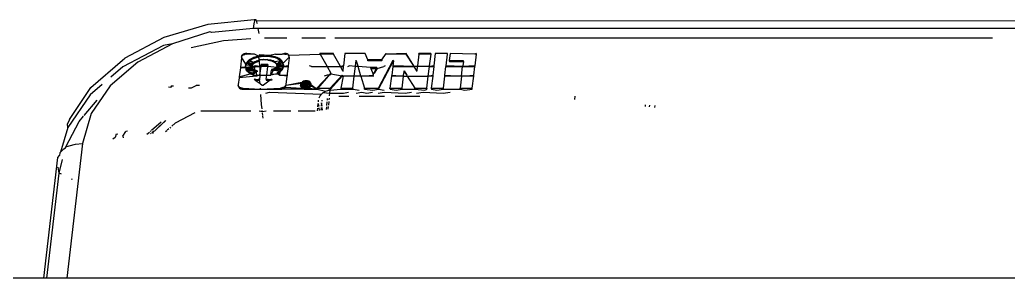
# Model space of a CAD drawing. Extents: x -4.2 to 4.2, y -5.7 to 5.7.
# Drawn here: x -3.00538 to -2.9743, y 1.26868 to 1.2768 of the extents above; entities that cross this region are included whole.
import ezdxf

# ---------------------------------------------------------------- set-up
doc = ezdxf.new("R2010")
doc.units = 0
doc.layers.get('0').update_dxf_attribs({"linetype": 'CONTINUOUS'})

msp = doc.modelspace()

# ---------------------------------------------------------------- linework, layer by layer
for p, q in [((-2.999465, 1.276653), (-3.000849, 1.276239)), ((-2.998011, 1.2768), (-2.999465, 1.276653)), ((-2.998021, 1.276669), (-2.998043, 1.276525)), ((-2.997995, 1.276763), (-2.998021, 1.276669)), ((-2.997966, 1.2768), (-2.998011, 1.2768)), ((-2.997966, 1.2768), (-2.997995, 1.276763)), ((-2.997936, 1.276777), (-2.997966, 1.2768)), ((-2.997907, 1.276697), (-2.997936, 1.276777)), ((-2.997936, 1.276777), (-2.96534, 1.276763)), ((-2.997902, 1.276669), (-2.997907, 1.276697)), ((-2.999404, 1.276419), (-3.00057, 1.276041)), ((-2.999337, 1.276402), (-2.999404, 1.276419)), ((-2.998043, 1.276525), (-2.999337, 1.276402)), ((-2.997877, 1.276525), (-2.998043, 1.276525)), ((-2.997854, 1.276371), (-2.997877, 1.276525)), ((-2.965388, 1.276525), (-2.997877, 1.276525)), ((-3.000849, 1.276239), (-3.002068, 1.275588)), ((-3.00057, 1.276041), (-3.00166, 1.275467)), ((-3.00057, 1.276041), (-3.000855, 1.275995)), ((-2.999983, 1.27593), (-2.998975, 1.276147)), ((-2.998975, 1.276147), (-2.998116, 1.276209)), ((-2.997678, 1.276229), (-2.996983, 1.276229)), ((-2.996512, 1.276229), (-2.995768, 1.276229)), ((-2.995468, 1.276229), (-2.974789, 1.276229)), ((-3.000855, 1.275995), (-3.002137, 1.27532)), ((-2.998352, 1.27571), (-2.998381, 1.275686)), ((-2.998316, 1.275729), (-2.998352, 1.27571)), ((-2.998352, 1.27571), (-2.998302, 1.275705)), ((-2.998316, 1.275729), (-2.998233, 1.275745)), ((-2.998276, 1.275741), (-2.998316, 1.275729)), ((-2.998272, 1.275714), (-2.998316, 1.275729)), ((-2.998272, 1.275714), (-2.998302, 1.275705)), ((-2.998233, 1.275745), (-2.998276, 1.275741)), ((-2.998229, 1.275718), (-2.998276, 1.275741)), ((-2.998272, 1.275714), (-2.998276, 1.275741)), ((-2.998272, 1.275714), (-2.998233, 1.275745)), ((-2.998229, 1.275718), (-2.998272, 1.275714)), ((-2.998229, 1.275718), (-2.998233, 1.275745)), ((-2.997995, 1.275718), (-2.998233, 1.275745)), ((-2.997995, 1.275718), (-2.998229, 1.275718)), ((-2.997871, 1.275661), (-2.997995, 1.275718)), ((-2.997836, 1.2757), (-2.997871, 1.275661)), ((-2.997867, 1.275634), (-2.997836, 1.2757)), ((-2.997694, 1.275684), (-2.997836, 1.2757)), ((-2.997335, 1.275718), (-2.997516, 1.275676)), ((-2.997335, 1.275718), (-2.99713, 1.275718)), ((-2.997051, 1.275745), (-2.99713, 1.275718)), ((-2.997047, 1.275718), (-2.99713, 1.275718)), ((-2.997047, 1.275718), (-2.997051, 1.275745)), ((-2.997006, 1.275714), (-2.997051, 1.275745)), ((-2.996972, 1.275729), (-2.997051, 1.275745)), ((-2.99701, 1.275741), (-2.997051, 1.275745)), ((-2.997006, 1.275714), (-2.997051, 1.275745)), ((-2.997047, 1.275718), (-2.997006, 1.275714)), ((-2.997006, 1.275714), (-2.997047, 1.275718)), ((-2.996972, 1.275729), (-2.99701, 1.275741)), ((-2.996971, 1.275705), (-2.99701, 1.275741)), ((-2.997006, 1.275714), (-2.99701, 1.275741)), ((-2.996976, 1.275704), (-2.997006, 1.275714)), ((-2.996941, 1.27571), (-2.997006, 1.275714)), ((-2.996941, 1.27571), (-2.996972, 1.275729)), ((-2.996956, 1.275708), (-2.996972, 1.275729)), ((-2.996918, 1.275686), (-2.996941, 1.27571)), ((-2.996918, 1.275686), (-2.995933, 1.275718)), ((-2.995517, 1.275745), (-2.995937, 1.275745)), ((-2.995933, 1.275718), (-2.995937, 1.275745)), ((-2.995513, 1.275718), (-2.995933, 1.275718)), ((-2.995933, 1.275718), (-2.995727, 1.275357)), ((-2.995513, 1.275718), (-2.995517, 1.275745)), ((-2.995307, 1.275357), (-2.995513, 1.275718)), ((-2.995157, 1.275745), (-2.995202, 1.275357)), ((-2.994515, 1.275745), (-2.995157, 1.275745)), ((-2.994436, 1.275536), (-2.994515, 1.275745)), ((-2.993871, 1.275745), (-2.993998, 1.275536)), ((-2.993841, 1.275718), (-2.993871, 1.275745)), ((-2.993229, 1.275745), (-2.993841, 1.275718)), ((-2.993225, 1.275718), (-2.993841, 1.275718)), ((-2.993225, 1.275718), (-2.993229, 1.275745)), ((-2.992991, 1.275357), (-2.993229, 1.275745)), ((-2.992991, 1.275357), (-2.993225, 1.275718)), ((-2.992826, 1.275718), (-2.992875, 1.275357)), ((-2.992449, 1.275745), (-2.99283, 1.275745)), ((-2.992826, 1.275718), (-2.99283, 1.275745)), ((-2.992445, 1.275718), (-2.992826, 1.275718)), ((-2.992494, 1.275357), (-2.992445, 1.275718)), ((-2.992445, 1.275718), (-2.992449, 1.275745)), ((-2.992312, 1.275745), (-2.992356, 1.275357)), ((-2.99193, 1.275745), (-2.992312, 1.275745)), ((-2.991975, 1.275357), (-2.991926, 1.275718)), ((-2.991926, 1.275718), (-2.99193, 1.275745)), ((-2.991845, 1.275745), (-2.991871, 1.275516)), ((-2.991073, 1.275718), (-2.991845, 1.275745)), ((-2.991025, 1.275745), (-2.991073, 1.275718)), ((-2.991021, 1.275718), (-2.991073, 1.275718)), ((-2.991063, 1.275357), (-2.991021, 1.275718)), ((-2.991021, 1.275718), (-2.991025, 1.275745)), ((-3.003137, 1.274668), (-3.002141, 1.275535)), ((-3.00166, 1.275467), (-3.002532, 1.27472)), ((-3.002141, 1.275535), (-3.002068, 1.275588)), ((-2.998405, 1.275599), (-2.998438, 1.275313)), ((-2.9984, 1.275657), (-2.998409, 1.275627)), ((-2.998409, 1.275627), (-2.998405, 1.275599)), ((-2.998268, 1.275401), (-2.998409, 1.275627)), ((-2.998381, 1.275686), (-2.9984, 1.275657)), ((-2.998348, 1.275683), (-2.9984, 1.275657)), ((-2.998396, 1.27563), (-2.9984, 1.275657)), ((-2.998348, 1.275683), (-2.998381, 1.275686)), ((-2.998377, 1.275659), (-2.998381, 1.275686)), ((-2.998268, 1.275401), (-2.998278, 1.275352)), ((-2.998244, 1.275449), (-2.998268, 1.275401)), ((-2.99824, 1.275422), (-2.998268, 1.275401)), ((-2.998264, 1.275374), (-2.998268, 1.275401)), ((-2.998264, 1.275374), (-2.99824, 1.275422)), ((-2.998208, 1.275495), (-2.998244, 1.275449)), ((-2.998204, 1.275468), (-2.998244, 1.275449)), ((-2.99824, 1.275422), (-2.998244, 1.275449)), ((-2.99824, 1.275422), (-2.998204, 1.275468)), ((-2.99806, 1.275379), (-2.99824, 1.275422)), ((-2.998064, 1.275406), (-2.99824, 1.275422)), ((-2.998038, 1.275408), (-2.99824, 1.275422)), ((-2.998159, 1.275538), (-2.998208, 1.275495)), ((-2.998155, 1.275511), (-2.998208, 1.275495)), ((-2.998204, 1.275468), (-2.998208, 1.275495)), ((-2.998204, 1.275468), (-2.998155, 1.275511)), ((-2.998064, 1.275406), (-2.998204, 1.275468)), ((-2.9981, 1.275577), (-2.998159, 1.275538)), ((-2.998096, 1.27555), (-2.998159, 1.275538)), ((-2.998155, 1.275511), (-2.998159, 1.275538)), ((-2.998155, 1.275511), (-2.998096, 1.27555)), ((-2.998011, 1.275462), (-2.998155, 1.275511)), ((-2.998042, 1.275435), (-2.998155, 1.275511)), ((-2.998031, 1.275611), (-2.9981, 1.275577)), ((-2.998027, 1.275584), (-2.9981, 1.275577)), ((-2.998096, 1.27555), (-2.9981, 1.275577)), ((-2.998096, 1.27555), (-2.998027, 1.275584)), ((-2.998073, 1.275348), (-2.998064, 1.275406)), ((-2.998064, 1.275406), (-2.998042, 1.275435)), ((-2.998007, 1.275435), (-2.998064, 1.275406)), ((-2.99806, 1.275379), (-2.998064, 1.275406)), ((-2.99806, 1.275379), (-2.998064, 1.275406)), ((-2.99806, 1.275379), (-2.998042, 1.275435)), ((-2.99806, 1.275379), (-2.998038, 1.275408)), ((-2.998042, 1.275435), (-2.998011, 1.275462)), ((-2.998007, 1.275435), (-2.998042, 1.275435)), ((-2.998038, 1.275408), (-2.998042, 1.275435)), ((-2.998038, 1.275408), (-2.998011, 1.275462)), ((-2.998038, 1.275408), (-2.998007, 1.275435)), ((-2.997871, 1.275661), (-2.998031, 1.275611)), ((-2.997867, 1.275634), (-2.998031, 1.275611)), ((-2.998027, 1.275584), (-2.998031, 1.275611)), ((-2.998027, 1.275584), (-2.997867, 1.275634)), ((-2.998011, 1.275462), (-2.997973, 1.275487)), ((-2.997969, 1.27546), (-2.998011, 1.275462)), ((-2.998007, 1.275435), (-2.998011, 1.275462)), ((-2.998007, 1.275435), (-2.997973, 1.275487)), ((-2.997969, 1.27546), (-2.998007, 1.275435)), ((-2.998007, 1.275435), (-2.997969, 1.27546)), ((-2.997973, 1.275487), (-2.997927, 1.275509)), ((-2.997969, 1.27546), (-2.997973, 1.275487)), ((-2.997969, 1.27546), (-2.997927, 1.275509)), ((-2.997923, 1.275482), (-2.997969, 1.27546)), ((-2.997969, 1.27546), (-2.997923, 1.275482)), ((-2.997927, 1.275509), (-2.997837, 1.275537)), ((-2.997923, 1.275482), (-2.997927, 1.275509)), ((-2.997923, 1.275482), (-2.997872, 1.275512)), ((-2.997923, 1.275482), (-2.997837, 1.275508)), ((-2.997867, 1.275634), (-2.997871, 1.275661)), ((-2.99769, 1.275656), (-2.997871, 1.275661)), ((-2.997867, 1.275634), (-2.99769, 1.275656)), ((-2.997837, 1.275537), (-2.997867, 1.275634)), ((-2.997575, 1.275527), (-2.997837, 1.275537)), ((-2.997832, 1.275329), (-2.997837, 1.275508)), ((-2.99782, 1.275542), (-2.997701, 1.275557)), ((-2.99758, 1.275554), (-2.99782, 1.275542)), ((-2.997786, 1.275396), (-2.997787, 1.275329)), ((-2.997786, 1.275396), (-2.997782, 1.275369)), ((-2.997574, 1.275396), (-2.997786, 1.275396)), ((-2.99757, 1.275369), (-2.997786, 1.275396)), ((-2.997748, 1.27554), (-2.997701, 1.275557)), ((-2.997701, 1.275557), (-2.99758, 1.275554)), ((-2.997516, 1.275676), (-2.997694, 1.275684)), ((-2.99769, 1.275656), (-2.997694, 1.275684)), ((-2.997512, 1.275649), (-2.997694, 1.275684)), ((-2.99769, 1.275656), (-2.997512, 1.275649)), ((-2.997661, 1.275537), (-2.99758, 1.275554)), ((-2.997582, 1.275329), (-2.997574, 1.275396)), ((-2.99758, 1.275554), (-2.997468, 1.275532)), ((-2.997468, 1.275532), (-2.997575, 1.275527)), ((-2.997575, 1.275527), (-2.997464, 1.275505)), ((-2.99757, 1.275369), (-2.997574, 1.275396)), ((-2.997353, 1.27564), (-2.997516, 1.275676)), ((-2.997512, 1.275649), (-2.997516, 1.275676)), ((-2.997349, 1.275613), (-2.997516, 1.275676)), ((-2.997512, 1.275649), (-2.997349, 1.275613)), ((-2.997468, 1.275532), (-2.99742, 1.275515)), ((-2.997464, 1.275505), (-2.997468, 1.275532)), ((-2.997464, 1.275505), (-2.99742, 1.275515)), ((-2.997464, 1.275505), (-2.99742, 1.275515)), ((-2.997464, 1.275505), (-2.997416, 1.275488)), ((-2.99742, 1.275515), (-2.997377, 1.275494)), ((-2.99742, 1.275515), (-2.997373, 1.275467)), ((-2.997416, 1.275488), (-2.99742, 1.275515)), ((-2.997416, 1.275488), (-2.997166, 1.275513)), ((-2.997416, 1.275488), (-2.997377, 1.275494)), ((-2.997416, 1.275488), (-2.997373, 1.275467)), ((-2.997377, 1.275494), (-2.997343, 1.27547)), ((-2.997373, 1.275467), (-2.997377, 1.275494)), ((-2.997373, 1.275467), (-2.997343, 1.27547)), ((-2.997373, 1.275467), (-2.997339, 1.275443)), ((-2.997373, 1.275467), (-2.997339, 1.275443)), ((-2.997282, 1.275612), (-2.997353, 1.27564)), ((-2.997349, 1.275613), (-2.997353, 1.27564)), ((-2.997278, 1.275585), (-2.997353, 1.27564)), ((-2.997349, 1.275613), (-2.997278, 1.275585)), ((-2.997343, 1.27547), (-2.997339, 1.275443)), ((-2.997339, 1.275443), (-2.997343, 1.27547)), ((-2.997339, 1.275443), (-2.997298, 1.275414)), ((-2.997339, 1.275443), (-2.997312, 1.275416)), ((-2.997312, 1.275416), (-2.997316, 1.275443)), ((-2.997312, 1.275416), (-2.997101, 1.275424)), ((-2.997312, 1.275416), (-2.997294, 1.275387)), ((-2.997298, 1.275414), (-2.997166, 1.275513)), ((-2.997298, 1.275414), (-2.997127, 1.27547)), ((-2.997298, 1.275414), (-2.997101, 1.275424)), ((-2.997298, 1.275414), (-2.997294, 1.275387)), ((-2.997294, 1.275387), (-2.997298, 1.275414)), ((-2.997294, 1.275387), (-2.997101, 1.275424)), ((-2.997294, 1.275387), (-2.997088, 1.275375)), ((-2.997294, 1.275387), (-2.997285, 1.275357)), ((-2.997294, 1.275387), (-2.997285, 1.275357)), ((-2.997221, 1.275579), (-2.997282, 1.275612)), ((-2.997278, 1.275585), (-2.997282, 1.275612)), ((-2.997217, 1.275551), (-2.997282, 1.275612)), ((-2.997278, 1.275585), (-2.997217, 1.275551)), ((-2.99717, 1.27554), (-2.997221, 1.275579)), ((-2.997217, 1.275551), (-2.997221, 1.275579)), ((-2.997166, 1.275513), (-2.997221, 1.275579)), ((-2.997217, 1.275551), (-2.997166, 1.275513)), ((-2.997131, 1.275497), (-2.99717, 1.27554)), ((-2.997166, 1.275513), (-2.99717, 1.27554)), ((-2.997127, 1.27547), (-2.99717, 1.27554)), ((-2.997166, 1.275513), (-2.997127, 1.27547)), ((-2.997105, 1.275451), (-2.997131, 1.275497)), ((-2.997127, 1.27547), (-2.997131, 1.275497)), ((-2.997101, 1.275424), (-2.997131, 1.275497)), ((-2.997127, 1.27547), (-2.997101, 1.275424)), ((-2.997101, 1.275424), (-2.997105, 1.275451)), ((-2.997101, 1.275424), (-2.997105, 1.275451)), ((-2.997088, 1.275375), (-2.997105, 1.275451)), ((-2.997101, 1.275424), (-2.996903, 1.275627)), ((-2.997101, 1.275424), (-2.997088, 1.275375)), ((-2.997088, 1.275375), (-2.997092, 1.275403)), ((-2.997088, 1.275326), (-2.997092, 1.275403)), ((-2.996914, 1.275659), (-2.996927, 1.275685)), ((-2.996927, 1.275357), (-2.996899, 1.275599)), ((-2.996905, 1.275657), (-2.996918, 1.275686)), ((-2.996901, 1.27563), (-2.996918, 1.275686)), ((-2.996914, 1.275659), (-2.996918, 1.275686)), ((-2.996903, 1.275627), (-2.996905, 1.275657)), ((-2.996899, 1.275599), (-2.996905, 1.275657)), ((-2.996901, 1.27563), (-2.996905, 1.275657)), ((-2.996899, 1.275599), (-2.996903, 1.275627)), ((-2.994821, 1.275357), (-2.994796, 1.275508)), ((-2.994796, 1.275508), (-2.9948, 1.275535)), ((-2.994796, 1.275508), (-2.994748, 1.275357)), ((-2.993998, 1.275536), (-2.994436, 1.275536)), ((-2.994432, 1.275509), (-2.994436, 1.275536)), ((-2.993994, 1.275509), (-2.994432, 1.275509)), ((-2.994101, 1.274645), (-2.993635, 1.275535)), ((-2.994097, 1.274618), (-2.993631, 1.275508)), ((-2.993998, 1.275536), (-2.993994, 1.275509)), ((-2.993631, 1.275508), (-2.993649, 1.275357)), ((-2.993631, 1.275508), (-2.993635, 1.275535)), ((-2.991871, 1.275516), (-2.991433, 1.275516)), ((-2.991871, 1.275516), (-2.991867, 1.275488)), ((-2.991867, 1.275488), (-2.991429, 1.275488)), ((-2.991429, 1.275488), (-2.991451, 1.275357)), ((-2.991429, 1.275488), (-2.991433, 1.275516)), ((-3.002137, 1.27532), (-3.002518, 1.274994)), ((-2.998441, 1.275285), (-2.998474, 1.275008)), ((-2.998474, 1.275008), (-2.998127, 1.275103)), ((-2.998438, 1.275313), (-2.998441, 1.275285)), ((-2.998441, 1.275285), (-2.998275, 1.275303)), ((-2.998275, 1.275303), (-2.998438, 1.275313)), ((-2.998264, 1.275374), (-2.998278, 1.275352)), ((-2.998275, 1.275303), (-2.998278, 1.275352)), ((-2.998274, 1.275325), (-2.998278, 1.275352)), ((-2.998278, 1.275352), (-2.998275, 1.275303)), ((-2.998275, 1.275303), (-2.998264, 1.275374)), ((-2.998179, 1.27531), (-2.998275, 1.275303)), ((-2.998275, 1.275303), (-2.998258, 1.275255)), ((-2.998271, 1.275276), (-2.998275, 1.275303)), ((-2.998071, 1.275287), (-2.998271, 1.275276)), ((-2.99806, 1.275379), (-2.998264, 1.275374)), ((-2.998073, 1.275348), (-2.998264, 1.275374)), ((-2.998179, 1.27531), (-2.998258, 1.275255)), ((-2.998056, 1.275258), (-2.998258, 1.275255)), ((-2.998258, 1.275255), (-2.998228, 1.27521)), ((-2.998254, 1.275228), (-2.998258, 1.275255)), ((-2.998254, 1.275228), (-2.998258, 1.275255)), ((-2.998056, 1.275258), (-2.998254, 1.275228)), ((-2.998224, 1.275183), (-2.998254, 1.275228)), ((-2.998228, 1.27521), (-2.998254, 1.275228)), ((-2.998254, 1.275228), (-2.998228, 1.27521)), ((-2.998032, 1.275231), (-2.998228, 1.27521)), ((-2.998228, 1.27521), (-2.998185, 1.275168)), ((-2.998224, 1.275183), (-2.998228, 1.27521)), ((-2.997999, 1.275206), (-2.998224, 1.275183)), ((-2.998181, 1.275141), (-2.998224, 1.275183)), ((-2.998185, 1.275168), (-2.998224, 1.275183)), ((-2.998224, 1.275183), (-2.998185, 1.275168)), ((-2.998032, 1.275231), (-2.998185, 1.275168)), ((-2.998185, 1.275168), (-2.998131, 1.275131)), ((-2.998181, 1.275141), (-2.998185, 1.275168)), ((-2.998127, 1.275103), (-2.998181, 1.275141)), ((-2.998131, 1.275131), (-2.998181, 1.275141)), ((-2.998181, 1.275141), (-2.998131, 1.275131)), ((-2.998073, 1.275348), (-2.998179, 1.27531)), ((-2.998076, 1.275318), (-2.998179, 1.27531)), ((-2.998179, 1.27531), (-2.99806, 1.275285)), ((-2.997959, 1.275184), (-2.998131, 1.275131)), ((-2.998131, 1.275131), (-2.998067, 1.275098)), ((-2.998127, 1.275103), (-2.998131, 1.275131)), ((-2.998063, 1.275071), (-2.998127, 1.275103)), ((-2.998127, 1.275103), (-2.998067, 1.275098)), ((-2.998127, 1.275103), (-2.998067, 1.275098)), ((-2.998076, 1.275318), (-2.99808, 1.275345)), ((-2.998071, 1.275287), (-2.99808, 1.275345)), ((-2.998073, 1.275348), (-2.998077, 1.275376)), ((-2.998076, 1.275318), (-2.998077, 1.275376)), ((-2.997978, 1.275357), (-2.998076, 1.275318)), ((-2.998076, 1.275318), (-2.998073, 1.275348)), ((-2.998076, 1.275318), (-2.998073, 1.275348)), ((-2.99806, 1.275285), (-2.998076, 1.275318)), ((-2.998071, 1.275287), (-2.998076, 1.275318)), ((-2.998071, 1.275287), (-2.998075, 1.275315)), ((-2.998056, 1.275258), (-2.998075, 1.275315)), ((-2.998073, 1.275348), (-2.99806, 1.275379)), ((-2.998073, 1.275348), (-2.99806, 1.275379)), ((-2.998056, 1.275258), (-2.998071, 1.275287)), ((-2.998067, 1.275098), (-2.997959, 1.275184)), ((-2.998067, 1.275098), (-2.998063, 1.275071)), ((-2.998063, 1.275071), (-2.997916, 1.275192)), ((-2.997959, 1.275184), (-2.998063, 1.275071)), ((-2.99806, 1.275285), (-2.997981, 1.275329)), ((-2.998056, 1.275258), (-2.99806, 1.275285)), ((-2.998056, 1.275258), (-2.99806, 1.275285)), ((-2.998032, 1.275231), (-2.99806, 1.275285)), ((-2.998003, 1.275233), (-2.998056, 1.275258)), ((-2.998032, 1.275231), (-2.998056, 1.275258)), ((-2.998032, 1.275231), (-2.998036, 1.275258)), ((-2.997999, 1.275206), (-2.998036, 1.275258)), ((-2.997999, 1.275206), (-2.998032, 1.275231)), ((-2.997981, 1.275329), (-2.998003, 1.275233)), ((-2.997963, 1.275211), (-2.998003, 1.275233)), ((-2.998003, 1.275233), (-2.997959, 1.275184)), ((-2.997999, 1.275206), (-2.998003, 1.275233)), ((-2.997959, 1.275184), (-2.998003, 1.275233)), ((-2.997959, 1.275184), (-2.997999, 1.275206)), ((-2.997978, 1.275357), (-2.997981, 1.275329)), ((-2.997981, 1.275329), (-2.997832, 1.275329)), ((-2.997832, 1.275329), (-2.997978, 1.275357)), ((-2.997916, 1.275192), (-2.997963, 1.275211)), ((-2.997959, 1.275184), (-2.997963, 1.275211)), ((-2.997912, 1.275165), (-2.997963, 1.275211)), ((-2.997959, 1.275184), (-2.997916, 1.275192)), ((-2.997912, 1.275165), (-2.997959, 1.275184)), ((-2.997959, 1.275184), (-2.997947, 1.275144)), ((-2.997912, 1.275165), (-2.997959, 1.275184)), ((-2.997947, 1.275144), (-2.997934, 1.275059)), ((-2.997916, 1.275192), (-2.997912, 1.275165)), ((-2.997832, 1.275329), (-2.997824, 1.275059)), ((-2.997787, 1.275329), (-2.997832, 1.275329)), ((-2.997824, 1.275059), (-2.997787, 1.275329)), ((-2.997787, 1.275329), (-2.997782, 1.275369)), ((-2.997582, 1.275329), (-2.997787, 1.275329)), ((-2.997782, 1.275369), (-2.99757, 1.275369)), ((-2.997613, 1.275059), (-2.997582, 1.275329)), ((-2.997582, 1.275329), (-2.99757, 1.275369)), ((-2.997296, 1.275296), (-2.997582, 1.275329)), ((-2.997484, 1.275085), (-2.997462, 1.275214)), ((-2.997484, 1.275085), (-2.997284, 1.275105)), ((-2.997484, 1.275085), (-2.99748, 1.275058)), ((-2.997423, 1.27519), (-2.99748, 1.275058)), ((-2.997284, 1.275105), (-2.99748, 1.275058)), ((-2.997347, 1.275265), (-2.997466, 1.275241)), ((-2.997466, 1.275241), (-2.997462, 1.275214)), ((-2.997466, 1.275241), (-2.997423, 1.27519)), ((-2.997423, 1.27519), (-2.997466, 1.275241)), ((-2.997427, 1.275217), (-2.997466, 1.275241)), ((-2.997384, 1.27524), (-2.997466, 1.275241)), ((-2.997462, 1.275214), (-2.997423, 1.27519)), ((-2.997384, 1.27524), (-2.997427, 1.275217)), ((-2.997423, 1.27519), (-2.997427, 1.275217)), ((-2.99738, 1.275213), (-2.997427, 1.275217)), ((-2.997423, 1.27519), (-2.99738, 1.275213)), ((-2.99738, 1.275213), (-2.997423, 1.27519)), ((-2.997347, 1.275265), (-2.997384, 1.27524)), ((-2.99738, 1.275213), (-2.997384, 1.27524)), ((-2.997343, 1.275238), (-2.997384, 1.27524)), ((-2.99738, 1.275213), (-2.997315, 1.275266)), ((-2.997343, 1.275238), (-2.99738, 1.275213)), ((-2.99738, 1.275213), (-2.99717, 1.275184)), ((-2.997319, 1.275293), (-2.997347, 1.275265)), ((-2.997315, 1.275266), (-2.997347, 1.275265)), ((-2.997343, 1.275238), (-2.997347, 1.275265)), ((-2.997315, 1.275266), (-2.997343, 1.275238)), ((-2.997343, 1.275238), (-2.99713, 1.27523)), ((-2.997315, 1.275266), (-2.997319, 1.275293)), ((-2.997315, 1.275266), (-2.997296, 1.275296)), ((-2.997296, 1.275296), (-2.997315, 1.275266)), ((-2.997315, 1.275266), (-2.99713, 1.27523)), ((-2.997315, 1.275266), (-2.997134, 1.275257)), ((-2.997285, 1.275357), (-2.9973, 1.275323)), ((-2.9973, 1.275323), (-2.997296, 1.275296)), ((-2.997296, 1.275296), (-2.9973, 1.275323)), ((-2.997296, 1.275296), (-2.997088, 1.275326)), ((-2.997286, 1.275326), (-2.997296, 1.275296)), ((-2.997296, 1.275296), (-2.997134, 1.275257)), ((-2.997286, 1.275326), (-2.99729, 1.275354)), ((-2.997285, 1.275357), (-2.997289, 1.275384)), ((-2.997288, 1.275132), (-2.997226, 1.275169)), ((-2.997209, 1.275058), (-2.997288, 1.275132)), ((-2.997288, 1.275132), (-2.997284, 1.275105)), ((-2.997213, 1.275085), (-2.997288, 1.275132)), ((-2.997285, 1.275357), (-2.997286, 1.275326)), ((-2.997286, 1.275326), (-2.997088, 1.275326)), ((-2.997285, 1.275357), (-2.997088, 1.275375)), ((-2.997285, 1.275357), (-2.997088, 1.275326)), ((-2.997284, 1.275105), (-2.997226, 1.275169)), ((-2.997222, 1.275142), (-2.997284, 1.275105)), ((-2.997284, 1.275105), (-2.997213, 1.275085)), ((-2.997209, 1.275058), (-2.997284, 1.275105)), ((-2.997226, 1.275169), (-2.997174, 1.275211)), ((-2.997222, 1.275142), (-2.997226, 1.275169)), ((-2.997226, 1.275169), (-2.997213, 1.275085)), ((-2.997222, 1.275142), (-2.997174, 1.275211)), ((-2.99717, 1.275184), (-2.997222, 1.275142)), ((-2.997222, 1.275142), (-2.997213, 1.275085)), ((-2.997174, 1.275211), (-2.997213, 1.275085)), ((-2.997213, 1.275085), (-2.997209, 1.275058)), ((-2.997174, 1.275211), (-2.997134, 1.275257)), ((-2.99717, 1.275184), (-2.997174, 1.275211)), ((-2.997134, 1.275257), (-2.99717, 1.275184)), ((-2.99717, 1.275184), (-2.997134, 1.275257)), ((-2.99713, 1.27523), (-2.99717, 1.275184)), ((-2.997134, 1.275257), (-2.997106, 1.275304)), ((-2.997134, 1.275257), (-2.997102, 1.275277)), ((-2.99713, 1.27523), (-2.997134, 1.275257)), ((-2.99713, 1.27523), (-2.997106, 1.275304)), ((-2.997102, 1.275277), (-2.99713, 1.27523)), ((-2.997106, 1.275304), (-2.997092, 1.275353)), ((-2.997088, 1.275326), (-2.997106, 1.275304)), ((-2.997102, 1.275277), (-2.997106, 1.275304)), ((-2.997102, 1.275277), (-2.997092, 1.275353)), ((-2.997088, 1.275326), (-2.997102, 1.275277)), ((-2.997088, 1.275326), (-2.997092, 1.275353)), ((-2.997088, 1.275375), (-2.997088, 1.275326)), ((-2.996927, 1.275357), (-2.997088, 1.275326)), ((-2.997088, 1.275326), (-2.99693, 1.275329)), ((-2.996962, 1.275112), (-2.99693, 1.275329)), ((-2.996961, 1.275059), (-2.996962, 1.275112)), ((-2.99693, 1.275329), (-2.996927, 1.275357)), ((-2.996199, 1.275329), (-2.996272, 1.275357)), ((-2.996199, 1.275329), (-2.995711, 1.275329)), ((-2.995727, 1.275357), (-2.995711, 1.275329)), ((-2.995711, 1.275329), (-2.995599, 1.275122)), ((-2.995711, 1.275329), (-2.995292, 1.275329)), ((-2.995599, 1.275122), (-2.995657, 1.275059)), ((-2.995595, 1.275095), (-2.995657, 1.275059)), ((-2.995595, 1.275095), (-2.995628, 1.275059)), ((-2.995599, 1.275122), (-2.995595, 1.275095)), ((-2.99524, 1.275031), (-2.995595, 1.275095)), ((-2.995292, 1.275329), (-2.995307, 1.275357)), ((-2.995202, 1.275357), (-2.995292, 1.275329)), ((-2.995221, 1.275197), (-2.995292, 1.275329)), ((-2.995292, 1.275329), (-2.995205, 1.275329)), ((-2.995205, 1.275329), (-2.995221, 1.275197)), ((-2.995221, 1.275197), (-2.995217, 1.27517)), ((-2.995202, 1.275357), (-2.995205, 1.275329)), ((-2.995057, 1.275329), (-2.995022, 1.275357)), ((-2.994824, 1.275329), (-2.995022, 1.275357)), ((-2.994859, 1.275031), (-2.994824, 1.275329)), ((-2.994824, 1.275329), (-2.994821, 1.275357)), ((-2.99474, 1.275329), (-2.994824, 1.275329)), ((-2.994748, 1.275357), (-2.99474, 1.275329)), ((-2.994345, 1.275295), (-2.99474, 1.275329)), ((-2.994652, 1.275031), (-2.99474, 1.275329)), ((-2.994345, 1.275295), (-2.994342, 1.275268)), ((-2.994146, 1.275295), (-2.994345, 1.275295)), ((-2.994345, 1.275295), (-2.994142, 1.275268)), ((-2.994142, 1.275268), (-2.994345, 1.275295)), ((-2.994342, 1.275268), (-2.994142, 1.275268)), ((-2.994342, 1.275268), (-2.994269, 1.275095)), ((-2.994269, 1.275095), (-2.994233, 1.27512)), ((-2.994255, 1.275059), (-2.994269, 1.275095)), ((-2.994233, 1.27512), (-2.994146, 1.275295)), ((-2.994142, 1.275268), (-2.994233, 1.27512)), ((-2.994146, 1.275295), (-2.994142, 1.275268)), ((-2.994142, 1.275268), (-2.993932, 1.275329)), ((-2.993891, 1.275357), (-2.993932, 1.275329)), ((-2.993652, 1.275329), (-2.993683, 1.275059)), ((-2.993649, 1.275357), (-2.993652, 1.275329)), ((-2.993652, 1.275329), (-2.992974, 1.275329)), ((-2.992974, 1.275329), (-2.993649, 1.275357)), ((-2.993309, 1.275059), (-2.993289, 1.275166)), ((-2.993289, 1.275166), (-2.993293, 1.275193)), ((-2.993293, 1.275193), (-2.993211, 1.275059)), ((-2.993289, 1.275166), (-2.993211, 1.275059)), ((-2.992974, 1.275329), (-2.992991, 1.275357)), ((-2.992893, 1.275197), (-2.992974, 1.275329)), ((-2.992878, 1.275329), (-2.992974, 1.275329)), ((-2.992878, 1.275329), (-2.992893, 1.275197)), ((-2.992889, 1.27517), (-2.992893, 1.275197)), ((-2.992875, 1.275357), (-2.992878, 1.275329)), ((-2.992497, 1.275329), (-2.992878, 1.275329)), ((-2.992531, 1.275031), (-2.992497, 1.275329)), ((-2.992356, 1.275357), (-2.992497, 1.275329)), ((-2.992497, 1.275329), (-2.992494, 1.275357)), ((-2.992497, 1.275329), (-2.992359, 1.275329)), ((-2.992359, 1.275329), (-2.992391, 1.275059)), ((-2.992356, 1.275357), (-2.992359, 1.275329)), ((-2.992009, 1.275059), (-2.991978, 1.275329)), ((-2.991978, 1.275329), (-2.991975, 1.275357)), ((-2.991978, 1.275329), (-2.991454, 1.275329)), ((-2.991454, 1.275329), (-2.991975, 1.275357)), ((-2.991489, 1.275031), (-2.991454, 1.275329)), ((-2.991063, 1.275357), (-2.991454, 1.275329)), ((-2.991451, 1.275357), (-2.991454, 1.275329)), ((-2.991454, 1.275329), (-2.991066, 1.275329)), ((-2.991097, 1.275059), (-2.991066, 1.275329)), ((-2.991066, 1.275329), (-2.991063, 1.275357)), ((-2.998477, 1.274979), (-2.998509, 1.274763)), ((-2.997937, 1.275031), (-2.998477, 1.274979)), ((-2.998474, 1.275008), (-2.998477, 1.274979)), ((-2.998063, 1.275071), (-2.997934, 1.275059)), ((-2.997972, 1.274905), (-2.998009, 1.274932)), ((-2.997836, 1.274905), (-2.998009, 1.274932)), ((-2.99784, 1.274932), (-2.997972, 1.274905)), ((-2.997972, 1.274905), (-2.997836, 1.274905)), ((-2.997972, 1.274905), (-2.997817, 1.274796)), ((-2.997824, 1.275059), (-2.997937, 1.275031)), ((-2.997934, 1.275059), (-2.997937, 1.275031)), ((-2.997934, 1.275059), (-2.997824, 1.275059)), ((-2.997824, 1.275031), (-2.99784, 1.274932)), ((-2.99784, 1.274932), (-2.997836, 1.274905)), ((-2.997817, 1.274796), (-2.997836, 1.274905)), ((-2.997824, 1.275059), (-2.997613, 1.275059)), ((-2.997824, 1.275059), (-2.997824, 1.275031)), ((-2.997817, 1.274796), (-2.997755, 1.274746)), ((-2.997502, 1.274905), (-2.997718, 1.27474)), ((-2.997628, 1.274932), (-2.997613, 1.275059)), ((-2.997628, 1.274932), (-2.997624, 1.274905)), ((-2.997502, 1.274905), (-2.997628, 1.274932)), ((-2.997454, 1.274905), (-2.997628, 1.274932)), ((-2.997624, 1.274905), (-2.997502, 1.274905)), ((-2.997613, 1.275059), (-2.99748, 1.275058)), ((-2.997458, 1.274932), (-2.997502, 1.274905)), ((-2.997454, 1.274905), (-2.997502, 1.274905)), ((-2.997458, 1.274932), (-2.997454, 1.274905)), ((-2.997209, 1.275058), (-2.996961, 1.275059)), ((-2.996965, 1.275031), (-2.997209, 1.275058)), ((-2.996515, 1.274796), (-2.997012, 1.274733)), ((-2.997002, 1.274763), (-2.996965, 1.275031)), ((-2.996451, 1.274839), (-2.996998, 1.274736)), ((-2.996965, 1.275031), (-2.996961, 1.275059)), ((-2.996539, 1.274794), (-2.996548, 1.274763)), ((-2.996513, 1.274789), (-2.996548, 1.274763)), ((-2.996535, 1.274767), (-2.996544, 1.274736)), ((-2.996519, 1.274823), (-2.996539, 1.274794)), ((-2.996539, 1.274794), (-2.996496, 1.274813)), ((-2.996539, 1.274794), (-2.996535, 1.274767)), ((-2.996515, 1.274796), (-2.996535, 1.274767)), ((-2.996513, 1.274789), (-2.99652, 1.274763)), ((-2.996491, 1.274847), (-2.996519, 1.274823)), ((-2.996519, 1.274823), (-2.996473, 1.274833)), ((-2.996519, 1.274823), (-2.996515, 1.274796)), ((-2.996519, 1.274823), (-2.996487, 1.27482)), ((-2.996513, 1.274789), (-2.996516, 1.274736)), ((-2.996487, 1.27482), (-2.996515, 1.274796)), ((-2.996496, 1.274813), (-2.996513, 1.274789)), ((-2.996509, 1.274762), (-2.996513, 1.274789)), ((-2.996496, 1.274813), (-2.996509, 1.274762)), ((-2.996492, 1.274785), (-2.996509, 1.274762)), ((-2.996473, 1.274833), (-2.996496, 1.274813)), ((-2.996496, 1.274813), (-2.996492, 1.274785)), ((-2.996473, 1.274833), (-2.996492, 1.274785)), ((-2.996469, 1.274806), (-2.996492, 1.274785)), ((-2.996492, 1.274785), (-2.996449, 1.274799)), ((-2.996492, 1.274785), (-2.996421, 1.274724)), ((-2.996455, 1.274866), (-2.996491, 1.274847)), ((-2.996491, 1.274847), (-2.996443, 1.274848)), ((-2.996491, 1.274847), (-2.996487, 1.27482)), ((-2.996491, 1.274847), (-2.996451, 1.274839)), ((-2.99641, 1.274851), (-2.996487, 1.27482)), ((-2.996451, 1.274839), (-2.996487, 1.27482)), ((-2.996443, 1.274848), (-2.996473, 1.274833)), ((-2.996473, 1.274833), (-2.996469, 1.274806)), ((-2.996443, 1.274848), (-2.996469, 1.274806)), ((-2.996439, 1.274821), (-2.996469, 1.274806)), ((-2.996469, 1.274806), (-2.996423, 1.274799)), ((-2.996414, 1.274878), (-2.996455, 1.274866)), ((-2.996455, 1.274866), (-2.996409, 1.274858)), ((-2.996455, 1.274866), (-2.996451, 1.274839)), ((-2.996455, 1.274866), (-2.99641, 1.274851)), ((-2.996453, 1.274826), (-2.996405, 1.27477)), ((-2.996453, 1.274826), (-2.996427, 1.274764)), ((-2.996449, 1.274799), (-2.996453, 1.274826)), ((-2.996421, 1.274724), (-2.996453, 1.274826)), ((-2.99641, 1.274851), (-2.996451, 1.274839)), ((-2.996449, 1.274799), (-2.996427, 1.274826)), ((-2.996449, 1.274799), (-2.996421, 1.274724)), ((-2.996409, 1.274858), (-2.996443, 1.274848)), ((-2.996443, 1.274848), (-2.996439, 1.274821)), ((-2.996409, 1.274858), (-2.996439, 1.274821)), ((-2.996405, 1.274831), (-2.996439, 1.274821)), ((-2.996305, 1.274821), (-2.996439, 1.274821)), ((-2.996439, 1.274821), (-2.996333, 1.274799)), ((-2.996439, 1.274821), (-2.996423, 1.274799)), ((-2.996405, 1.27477), (-2.996427, 1.274826)), ((-2.996423, 1.274799), (-2.996427, 1.274826)), ((-2.996401, 1.274742), (-2.996423, 1.274799)), ((-2.996423, 1.274799), (-2.996405, 1.27477)), ((-2.996423, 1.274799), (-2.996333, 1.274799)), ((-2.996372, 1.274882), (-2.996414, 1.274878)), ((-2.996414, 1.274878), (-2.996374, 1.274862)), ((-2.996414, 1.274878), (-2.99641, 1.274851)), ((-2.996414, 1.274878), (-2.996368, 1.274855)), ((-2.996368, 1.274855), (-2.99641, 1.274851)), ((-2.996374, 1.274862), (-2.996409, 1.274858)), ((-2.996409, 1.274858), (-2.996405, 1.274831)), ((-2.996374, 1.274862), (-2.996405, 1.274831)), ((-2.99637, 1.274834), (-2.996405, 1.274831)), ((-2.996305, 1.274821), (-2.996405, 1.274831)), ((-2.996336, 1.274831), (-2.996405, 1.274831)), ((-2.996405, 1.27477), (-2.996345, 1.274753)), ((-2.996343, 1.27477), (-2.996405, 1.27477)), ((-2.996405, 1.27477), (-2.996401, 1.274742)), ((-2.996333, 1.274799), (-2.996401, 1.274742)), ((-2.996401, 1.274742), (-2.996343, 1.27477)), ((-2.99633, 1.274878), (-2.996374, 1.274862)), ((-2.99634, 1.274858), (-2.996374, 1.274862)), ((-2.996374, 1.274862), (-2.99637, 1.274834)), ((-2.99633, 1.274878), (-2.996372, 1.274882)), ((-2.996372, 1.274882), (-2.996368, 1.274855)), ((-2.996372, 1.274882), (-2.996326, 1.274851)), ((-2.99634, 1.274858), (-2.99637, 1.274834)), ((-2.996336, 1.274831), (-2.99637, 1.274834)), ((-2.996326, 1.274851), (-2.996368, 1.274855)), ((-2.996315, 1.274826), (-2.996343, 1.27477)), ((-2.996337, 1.274826), (-2.996343, 1.27477)), ((-2.99633, 1.274699), (-2.996343, 1.27477)), ((-2.996339, 1.274742), (-2.996343, 1.27477)), ((-2.996293, 1.274866), (-2.99634, 1.274858)), ((-2.996309, 1.274848), (-2.99634, 1.274858)), ((-2.99634, 1.274858), (-2.996336, 1.274831)), ((-2.996339, 1.274742), (-2.996337, 1.274826)), ((-2.996333, 1.274799), (-2.996339, 1.274742)), ((-2.996333, 1.274799), (-2.996337, 1.274826)), ((-2.996309, 1.274848), (-2.996336, 1.274831)), ((-2.996305, 1.274821), (-2.996336, 1.274831)), ((-2.996333, 1.274799), (-2.996315, 1.274826)), ((-2.996305, 1.274821), (-2.996333, 1.274799)), ((-2.996293, 1.274866), (-2.99633, 1.274878)), ((-2.99633, 1.274878), (-2.996326, 1.274851)), ((-2.99633, 1.274878), (-2.996289, 1.274839)), ((-2.99633, 1.274699), (-2.996315, 1.274826)), ((-2.996311, 1.274799), (-2.99633, 1.274699)), ((-2.996289, 1.274839), (-2.996326, 1.274851)), ((-2.996326, 1.274672), (-2.996311, 1.274799)), ((-2.996311, 1.274799), (-2.996315, 1.274826)), ((-2.996279, 1.274806), (-2.996311, 1.274799)), ((-2.996247, 1.274736), (-2.996311, 1.274799)), ((-2.996249, 1.274762), (-2.996311, 1.274799)), ((-2.99626, 1.274785), (-2.996311, 1.274799)), ((-2.996283, 1.274833), (-2.996309, 1.274848)), ((-2.996309, 1.274848), (-2.996305, 1.274821)), ((-2.996261, 1.274847), (-2.996309, 1.274848)), ((-2.996279, 1.274806), (-2.996305, 1.274821)), ((-2.996261, 1.274847), (-2.996293, 1.274866)), ((-2.996293, 1.274866), (-2.996289, 1.274839)), ((-2.996293, 1.274866), (-2.996257, 1.27482)), ((-2.996257, 1.27482), (-2.996289, 1.274839)), ((-2.996264, 1.274813), (-2.996283, 1.274833)), ((-2.996283, 1.274833), (-2.996279, 1.274806)), ((-2.996238, 1.274823), (-2.996283, 1.274833)), ((-2.99626, 1.274785), (-2.996279, 1.274806)), ((-2.996253, 1.274789), (-2.996264, 1.274813)), ((-2.996264, 1.274813), (-2.99626, 1.274785)), ((-2.996225, 1.274794), (-2.996264, 1.274813)), ((-2.996238, 1.274823), (-2.996261, 1.274847)), ((-2.996261, 1.274847), (-2.996257, 1.27482)), ((-2.996261, 1.274847), (-2.996234, 1.274796)), ((-2.996249, 1.274762), (-2.99626, 1.274785)), ((-2.996234, 1.274796), (-2.996257, 1.27482)), ((-2.996251, 1.274763), (-2.996253, 1.274789)), ((-2.996253, 1.274789), (-2.996249, 1.274762)), ((-2.996223, 1.274763), (-2.996253, 1.274789)), ((-2.996225, 1.274794), (-2.996238, 1.274823)), ((-2.996238, 1.274823), (-2.996234, 1.274796)), ((-2.996238, 1.274823), (-2.996221, 1.274767)), ((-2.996221, 1.274767), (-2.996234, 1.274796)), ((-2.996223, 1.274763), (-2.996225, 1.274794)), ((-2.996225, 1.274794), (-2.996221, 1.274767)), ((-2.996225, 1.274794), (-2.99622, 1.274736)), ((-2.996221, 1.274767), (-2.996028, 1.274618)), ((-2.99622, 1.274736), (-2.996221, 1.274767)), ((-2.995682, 1.275031), (-2.996032, 1.274645)), ((-2.995682, 1.275031), (-2.996003, 1.274645)), ((-2.995716, 1.275059), (-2.99581, 1.275031)), ((-2.995657, 1.275059), (-2.995716, 1.275059)), ((-2.995657, 1.275059), (-2.995682, 1.275031)), ((-2.995628, 1.275059), (-2.995657, 1.275059)), ((-2.995613, 1.274645), (-2.995236, 1.27506)), ((-2.995609, 1.274618), (-2.99524, 1.275031)), ((-2.995212, 1.275031), (-2.995284, 1.274645)), ((-2.99524, 1.275031), (-2.995212, 1.275031)), ((-2.995236, 1.27506), (-2.995212, 1.275031)), ((-2.994859, 1.275031), (-2.995212, 1.275031)), ((-2.994903, 1.274645), (-2.994859, 1.275031)), ((-2.994652, 1.275031), (-2.994859, 1.275031)), ((-2.994652, 1.275031), (-2.994255, 1.275059)), ((-2.994652, 1.275031), (-2.994539, 1.274645)), ((-2.994245, 1.275031), (-2.994652, 1.275031)), ((-2.993686, 1.275031), (-2.993738, 1.274645)), ((-2.993683, 1.275059), (-2.993686, 1.275031)), ((-2.993312, 1.275031), (-2.993686, 1.275031)), ((-2.993683, 1.275059), (-2.993312, 1.275031)), ((-2.993357, 1.274645), (-2.993312, 1.275031)), ((-2.993312, 1.275031), (-2.993309, 1.275059)), ((-2.993312, 1.275031), (-2.993193, 1.275031)), ((-2.993211, 1.275059), (-2.993193, 1.275031)), ((-2.993193, 1.275031), (-2.992957, 1.274645)), ((-2.993193, 1.275031), (-2.992531, 1.275031)), ((-2.992576, 1.274645), (-2.992531, 1.275031)), ((-2.992531, 1.275031), (-2.992391, 1.275059)), ((-2.992394, 1.275031), (-2.992531, 1.275031)), ((-2.992394, 1.275031), (-2.992438, 1.274645)), ((-2.992391, 1.275059), (-2.992394, 1.275031)), ((-2.992057, 1.274645), (-2.992013, 1.275031)), ((-2.992013, 1.275031), (-2.992009, 1.275059)), ((-2.991489, 1.275031), (-2.992013, 1.275031)), ((-2.992009, 1.275059), (-2.991489, 1.275031)), ((-2.991489, 1.275031), (-2.991533, 1.274645)), ((-2.991489, 1.275031), (-2.991097, 1.275059)), ((-2.9911, 1.275031), (-2.991489, 1.275031)), ((-2.991152, 1.274645), (-2.9911, 1.275031)), ((-2.9911, 1.275031), (-2.991097, 1.275059)), ((-3.003811, 1.273661), (-3.003137, 1.274668)), ((-3.00279, 1.274761), (-3.003163, 1.274441)), ((-3.002532, 1.27472), (-3.003127, 1.273849)), ((-3.000639, 1.274675), (-3.0007, 1.274677)), ((-3.000602, 1.274728), (-3.000639, 1.274675)), ((-3.000602, 1.274728), (-3.000539, 1.274728)), ((-3.000069, 1.274662), (-2.999976, 1.274659)), ((-2.999976, 1.274659), (-2.999831, 1.274731)), ((-2.99973, 1.274731), (-2.999831, 1.274731)), ((-2.998509, 1.274763), (-2.998507, 1.274733)), ((-2.998507, 1.274733), (-2.998494, 1.274704)), ((-2.998503, 1.274706), (-2.998507, 1.274733)), ((-2.998494, 1.274704), (-2.99849, 1.274677)), ((-2.998494, 1.274704), (-2.998467, 1.274653)), ((-2.998494, 1.274704), (-2.998471, 1.27468)), ((-2.99849, 1.274677), (-2.998494, 1.274704)), ((-2.99849, 1.274677), (-2.998467, 1.274653)), ((-2.998471, 1.27468), (-2.99836, 1.274645)), ((-2.998471, 1.27468), (-2.99844, 1.274661)), ((-2.998467, 1.274653), (-2.998471, 1.27468)), ((-2.998467, 1.274653), (-2.99844, 1.274661)), ((-2.998467, 1.274653), (-2.998436, 1.274634)), ((-2.99844, 1.274661), (-2.99836, 1.274645)), ((-2.99844, 1.274661), (-2.998402, 1.274649)), ((-2.998436, 1.274634), (-2.99844, 1.274661)), ((-2.998436, 1.274634), (-2.998402, 1.274649)), ((-2.998436, 1.274634), (-2.99836, 1.274645)), ((-2.998436, 1.274634), (-2.998398, 1.274622)), ((-2.998402, 1.274649), (-2.99836, 1.274645)), ((-2.998398, 1.274622), (-2.998402, 1.274649)), ((-2.998398, 1.274622), (-2.99836, 1.274645)), ((-2.998398, 1.274622), (-2.998356, 1.274618)), ((-2.998356, 1.274618), (-2.99836, 1.274645)), ((-2.99836, 1.274645), (-2.997805, 1.274618)), ((-2.998356, 1.274618), (-2.997805, 1.274618)), ((-2.997805, 1.274618), (-2.997807, 1.274645)), ((-2.997805, 1.274618), (-2.997178, 1.274645)), ((-2.997805, 1.274618), (-2.997174, 1.274618)), ((-2.997755, 1.274746), (-2.997718, 1.27474)), ((-2.997643, 1.27449), (-2.997527, 1.274522)), ((-2.997527, 1.274522), (-2.995889, 1.274466)), ((-2.99706, 1.27468), (-2.997178, 1.274645)), ((-2.997095, 1.274661), (-2.997178, 1.274645)), ((-2.997178, 1.274645), (-2.997136, 1.274649)), ((-2.997174, 1.274618), (-2.997178, 1.274645)), ((-2.997132, 1.274622), (-2.997178, 1.274645)), ((-2.997132, 1.274622), (-2.997178, 1.274645)), ((-2.997132, 1.274622), (-2.997174, 1.274618)), ((-2.997174, 1.274618), (-2.997132, 1.274622)), ((-2.996437, 1.274622), (-2.997174, 1.274618)), ((-2.997136, 1.274649), (-2.997095, 1.274661)), ((-2.997132, 1.274622), (-2.997136, 1.274649)), ((-2.997091, 1.274634), (-2.997136, 1.274649)), ((-2.997132, 1.274622), (-2.997091, 1.274634)), ((-2.997095, 1.274661), (-2.99706, 1.27468)), ((-2.997091, 1.274634), (-2.997095, 1.274661)), ((-2.997056, 1.274653), (-2.997095, 1.274661)), ((-2.997091, 1.274634), (-2.997056, 1.274653)), ((-2.99706, 1.27468), (-2.997031, 1.274704)), ((-2.997056, 1.274653), (-2.99706, 1.27468)), ((-2.997027, 1.274677), (-2.99706, 1.27468)), ((-2.997031, 1.274704), (-2.997056, 1.274653)), ((-2.997056, 1.274653), (-2.997027, 1.274677)), ((-2.997031, 1.274704), (-2.997012, 1.274733)), ((-2.997027, 1.274677), (-2.997031, 1.274704)), ((-2.997027, 1.274677), (-2.997031, 1.274704)), ((-2.997027, 1.274677), (-2.996506, 1.274653)), ((-2.997012, 1.274733), (-2.997002, 1.274763)), ((-2.997008, 1.274706), (-2.997012, 1.274733)), ((-2.996518, 1.274738), (-2.996548, 1.274763)), ((-2.996548, 1.274763), (-2.996546, 1.274733)), ((-2.996548, 1.274763), (-2.996544, 1.274736)), ((-2.996546, 1.274733), (-2.996508, 1.274714)), ((-2.996546, 1.274733), (-2.996533, 1.274704)), ((-2.996542, 1.274706), (-2.996546, 1.274733)), ((-2.996544, 1.274736), (-2.996542, 1.274706)), ((-2.996542, 1.274706), (-2.996529, 1.274677)), ((-2.996533, 1.274704), (-2.996489, 1.274694)), ((-2.996533, 1.274704), (-2.99651, 1.27468)), ((-2.996533, 1.274704), (-2.996529, 1.274677)), ((-2.996529, 1.274677), (-2.996506, 1.274653)), ((-2.99652, 1.274763), (-2.996516, 1.274736)), ((-2.99652, 1.274763), (-2.996514, 1.274711)), ((-2.99652, 1.274763), (-2.996518, 1.274738)), ((-2.996518, 1.274738), (-2.996514, 1.274711)), ((-2.996518, 1.274738), (-2.996504, 1.274687)), ((-2.996518, 1.274738), (-2.996508, 1.274714)), ((-2.996509, 1.274762), (-2.996516, 1.274736)), ((-2.996439, 1.274732), (-2.996516, 1.274736)), ((-2.996516, 1.274736), (-2.996514, 1.274711)), ((-2.996421, 1.274724), (-2.996516, 1.274736)), ((-2.996514, 1.274711), (-2.996439, 1.274732)), ((-2.996455, 1.274713), (-2.996514, 1.274711)), ((-2.996514, 1.274711), (-2.996504, 1.274687)), ((-2.99651, 1.27468), (-2.996463, 1.274678)), ((-2.99651, 1.27468), (-2.996478, 1.274661)), ((-2.99651, 1.27468), (-2.996506, 1.274653)), ((-2.996509, 1.274762), (-2.996421, 1.274724)), ((-2.996508, 1.274714), (-2.996504, 1.274687)), ((-2.996508, 1.274714), (-2.996485, 1.274667)), ((-2.996508, 1.274714), (-2.996489, 1.274694)), ((-2.996478, 1.274661), (-2.996506, 1.274653)), ((-2.996506, 1.274653), (-2.996475, 1.274634)), ((-2.996504, 1.274687), (-2.996455, 1.274713)), ((-2.996432, 1.274694), (-2.996504, 1.274687)), ((-2.996454, 1.274694), (-2.996504, 1.274687)), ((-2.996504, 1.274687), (-2.996485, 1.274667)), ((-2.996489, 1.274694), (-2.996485, 1.274667)), ((-2.996489, 1.274694), (-2.996459, 1.274651)), ((-2.996489, 1.274694), (-2.996463, 1.274678)), ((-2.996485, 1.274667), (-2.996432, 1.274694)), ((-2.996415, 1.274686), (-2.996485, 1.274667)), ((-2.996431, 1.274675), (-2.996485, 1.274667)), ((-2.996485, 1.274667), (-2.996459, 1.274651)), ((-2.996478, 1.274661), (-2.996431, 1.274669)), ((-2.996478, 1.274661), (-2.996441, 1.274649)), ((-2.996478, 1.274661), (-2.996475, 1.274634)), ((-2.996441, 1.274649), (-2.996475, 1.274634)), ((-2.996475, 1.274634), (-2.996437, 1.274622)), ((-2.996463, 1.274678), (-2.996459, 1.274651)), ((-2.996463, 1.274678), (-2.996427, 1.274641)), ((-2.996463, 1.274678), (-2.996431, 1.274669)), ((-2.99646, 1.274729), (-2.996433, 1.274745)), ((-2.99646, 1.274729), (-2.996429, 1.274716)), ((-2.996454, 1.274694), (-2.99646, 1.274729)), ((-2.996432, 1.274694), (-2.99646, 1.274729)), ((-2.996459, 1.274651), (-2.996415, 1.274686)), ((-2.996459, 1.274651), (-2.996427, 1.274641)), ((-2.996427, 1.274764), (-2.996455, 1.274748)), ((-2.996455, 1.274748), (-2.996414, 1.274753)), ((-2.996455, 1.274713), (-2.996455, 1.274748)), ((-2.996441, 1.274649), (-2.996397, 1.274665)), ((-2.996441, 1.274649), (-2.996399, 1.274645)), ((-2.996441, 1.274649), (-2.996437, 1.274622)), ((-2.996439, 1.274732), (-2.996427, 1.274764)), ((-2.996439, 1.274729), (-2.996432, 1.274694)), ((-2.996399, 1.274645), (-2.996437, 1.274622)), ((-2.996395, 1.274618), (-2.996437, 1.274622)), ((-2.996437, 1.274622), (-2.996395, 1.274618)), ((-2.996433, 1.274745), (-2.996434, 1.27471)), ((-2.996434, 1.27471), (-2.996341, 1.274726)), ((-2.996434, 1.27471), (-2.996346, 1.274686)), ((-2.996432, 1.274694), (-2.996346, 1.274686)), ((-2.996431, 1.274675), (-2.996429, 1.274716)), ((-2.996431, 1.274669), (-2.996427, 1.274641)), ((-2.996431, 1.274669), (-2.996393, 1.274638)), ((-2.996431, 1.274669), (-2.996397, 1.274665)), ((-2.996429, 1.274716), (-2.996415, 1.274686)), ((-2.996429, 1.274716), (-2.99635, 1.274713)), ((-2.996421, 1.274724), (-2.996427, 1.274764)), ((-2.996427, 1.274641), (-2.996415, 1.274686)), ((-2.996427, 1.274641), (-2.996358, 1.274641)), ((-2.996427, 1.274641), (-2.996393, 1.274638)), ((-2.996421, 1.274724), (-2.996414, 1.274753)), ((-2.996421, 1.274724), (-2.996341, 1.274726)), ((-2.996417, 1.274699), (-2.99635, 1.274713)), ((-2.996417, 1.274699), (-2.99633, 1.274699)), ((-2.996326, 1.274672), (-2.996417, 1.274699)), ((-2.996415, 1.274686), (-2.99635, 1.274713)), ((-2.996346, 1.274686), (-2.996415, 1.274686)), ((-2.996415, 1.274686), (-2.996326, 1.274672)), ((-2.996358, 1.274641), (-2.996415, 1.274686)), ((-2.996324, 1.274651), (-2.996415, 1.274686)), ((-2.996341, 1.274726), (-2.996414, 1.274753)), ((-2.996345, 1.274753), (-2.996414, 1.274753)), ((-2.996339, 1.274742), (-2.996401, 1.274742)), ((-2.996399, 1.274645), (-2.996357, 1.274649)), ((-2.996399, 1.274645), (-2.996395, 1.274618)), ((-2.996397, 1.274665), (-2.996362, 1.274669)), ((-2.996397, 1.274665), (-2.996393, 1.274638)), ((-2.996397, 1.274665), (-2.996358, 1.274641)), ((-2.996357, 1.274649), (-2.996397, 1.274665)), ((-2.996395, 1.274618), (-2.996326, 1.274672)), ((-2.996357, 1.274649), (-2.996395, 1.274618)), ((-2.996395, 1.274618), (-2.996353, 1.274622)), ((-2.996393, 1.274638), (-2.996358, 1.274641)), ((-2.996362, 1.274669), (-2.996328, 1.274678)), ((-2.996362, 1.274669), (-2.996358, 1.274641)), ((-2.996362, 1.274669), (-2.996324, 1.274651)), ((-2.996316, 1.274661), (-2.996362, 1.274669)), ((-2.996358, 1.274641), (-2.996324, 1.274651)), ((-2.996357, 1.274649), (-2.996316, 1.274661)), ((-2.996357, 1.274649), (-2.996353, 1.274622)), ((-2.996316, 1.274661), (-2.996353, 1.274622)), ((-2.996353, 1.274622), (-2.996312, 1.274634)), ((-2.996353, 1.274622), (-2.996028, 1.274618)), ((-2.99635, 1.274713), (-2.996345, 1.274753)), ((-2.99635, 1.274713), (-2.996346, 1.274686)), ((-2.996346, 1.274686), (-2.996345, 1.274753)), ((-2.996341, 1.274726), (-2.996346, 1.274686)), ((-2.996345, 1.274753), (-2.996341, 1.274726)), ((-2.996345, 1.274753), (-2.99633, 1.274699)), ((-2.996326, 1.274672), (-2.99633, 1.274699)), ((-2.996328, 1.274678), (-2.996299, 1.274694)), ((-2.996281, 1.27468), (-2.996328, 1.274678)), ((-2.996328, 1.274678), (-2.996324, 1.274651)), ((-2.996328, 1.274678), (-2.996295, 1.274667)), ((-2.996247, 1.274736), (-2.996326, 1.274672)), ((-2.996255, 1.274711), (-2.996326, 1.274672)), ((-2.996271, 1.274687), (-2.996326, 1.274672)), ((-2.996326, 1.274672), (-2.996277, 1.274653)), ((-2.996295, 1.274667), (-2.996326, 1.274672)), ((-2.996324, 1.274651), (-2.996295, 1.274667)), ((-2.996316, 1.274661), (-2.996281, 1.27468)), ((-2.996316, 1.274661), (-2.996312, 1.274634)), ((-2.996281, 1.27468), (-2.996312, 1.274634)), ((-2.996312, 1.274634), (-2.996277, 1.274653)), ((-2.996312, 1.274634), (-2.996028, 1.274618)), ((-2.996299, 1.274694), (-2.996275, 1.274714)), ((-2.996252, 1.274704), (-2.996299, 1.274694)), ((-2.996299, 1.274694), (-2.996295, 1.274667)), ((-2.996299, 1.274694), (-2.996271, 1.274687)), ((-2.996295, 1.274667), (-2.996271, 1.274687)), ((-2.996281, 1.27468), (-2.996252, 1.274704)), ((-2.996281, 1.27468), (-2.996277, 1.274653)), ((-2.996252, 1.274704), (-2.996277, 1.274653)), ((-2.996277, 1.274653), (-2.996248, 1.274677)), ((-2.996277, 1.274653), (-2.996028, 1.274618)), ((-2.996275, 1.274714), (-2.996259, 1.274738)), ((-2.996233, 1.274733), (-2.996275, 1.274714)), ((-2.996275, 1.274714), (-2.996271, 1.274687)), ((-2.996271, 1.274687), (-2.996255, 1.274711)), ((-2.996259, 1.274738), (-2.996251, 1.274763)), ((-2.996223, 1.274763), (-2.996259, 1.274738)), ((-2.996259, 1.274738), (-2.996255, 1.274711)), ((-2.996255, 1.274711), (-2.996247, 1.274736)), ((-2.996252, 1.274704), (-2.996233, 1.274733)), ((-2.996252, 1.274704), (-2.996248, 1.274677)), ((-2.996251, 1.274763), (-2.996247, 1.274736)), ((-2.996247, 1.274736), (-2.996249, 1.274762)), ((-2.996233, 1.274733), (-2.996248, 1.274677)), ((-2.996248, 1.274677), (-2.996229, 1.274706)), ((-2.996233, 1.274733), (-2.996223, 1.274763)), ((-2.996233, 1.274733), (-2.996229, 1.274706)), ((-2.996223, 1.274763), (-2.996229, 1.274706)), ((-2.996229, 1.274706), (-2.99622, 1.274736)), ((-2.996223, 1.274763), (-2.99622, 1.274736)), ((-2.99622, 1.274736), (-2.996028, 1.274618)), ((-2.996028, 1.274618), (-2.996032, 1.274645)), ((-2.996032, 1.274645), (-2.996003, 1.274645)), ((-2.996003, 1.274645), (-2.996028, 1.274618)), ((-2.996028, 1.274618), (-2.995767, 1.274553)), ((-2.996003, 1.274645), (-2.995613, 1.274645)), ((-2.995932, 1.274408), (-2.995889, 1.274466)), ((-2.995889, 1.274466), (-2.995834, 1.274515)), ((-2.995834, 1.274515), (-2.995767, 1.274553)), ((-2.995834, 1.274515), (-2.995624, 1.27449)), ((-2.995767, 1.274553), (-2.995692, 1.274578)), ((-2.995692, 1.274578), (-2.995609, 1.274618)), ((-2.995692, 1.274578), (-2.995614, 1.274586)), ((-2.995633, 1.274407), (-2.995624, 1.27449)), ((-2.995624, 1.27449), (-2.995614, 1.274586)), ((-2.995624, 1.27449), (-2.995202, 1.27449)), ((-2.995614, 1.274586), (-2.99528, 1.274618)), ((-2.995609, 1.274618), (-2.995613, 1.274645)), ((-2.995284, 1.274645), (-2.994903, 1.274645)), ((-2.995284, 1.274645), (-2.99528, 1.274618)), ((-2.99528, 1.274618), (-2.994899, 1.274618)), ((-2.995202, 1.27449), (-2.995037, 1.274522)), ((-2.994899, 1.274618), (-2.994903, 1.274645)), ((-2.994899, 1.274618), (-2.994702, 1.274586)), ((-2.994797, 1.27449), (-2.994624, 1.274522)), ((-2.994624, 1.274522), (-2.994461, 1.27449)), ((-2.994539, 1.274645), (-2.994101, 1.274645)), ((-2.994535, 1.274618), (-2.994539, 1.274645)), ((-2.994535, 1.274618), (-2.994272, 1.274586)), ((-2.994461, 1.27449), (-2.994281, 1.274522)), ((-2.994272, 1.274586), (-2.994097, 1.274618)), ((-2.994108, 1.27449), (-2.993921, 1.274522)), ((-2.994097, 1.274618), (-2.994101, 1.274645)), ((-2.994097, 1.274618), (-2.993916, 1.274586)), ((-2.993921, 1.274522), (-2.993259, 1.27449)), ((-2.993738, 1.274645), (-2.993357, 1.274645)), ((-2.993734, 1.274618), (-2.993738, 1.274645)), ((-2.993734, 1.274618), (-2.993542, 1.274586)), ((-2.993542, 1.274586), (-2.993353, 1.274618)), ((-2.993353, 1.274618), (-2.993357, 1.274645)), ((-2.993353, 1.274618), (-2.992953, 1.274618)), ((-2.993259, 1.27449), (-2.993055, 1.274522)), ((-2.992957, 1.274645), (-2.992576, 1.274645)), ((-2.992953, 1.274618), (-2.992957, 1.274645)), ((-2.992953, 1.274618), (-2.992641, 1.274586)), ((-2.992906, 1.27449), (-2.992696, 1.274522)), ((-2.992696, 1.274522), (-2.992069, 1.27449)), ((-2.992641, 1.274586), (-2.992572, 1.274618)), ((-2.992572, 1.274618), (-2.992576, 1.274645)), ((-2.992438, 1.274645), (-2.992057, 1.274645)), ((-2.992438, 1.274645), (-2.992434, 1.274618)), ((-2.992434, 1.274618), (-2.992267, 1.274586)), ((-2.992267, 1.274586), (-2.992053, 1.274618)), ((-2.992069, 1.27449), (-2.991842, 1.274522)), ((-2.992053, 1.274618), (-2.992057, 1.274645)), ((-2.992053, 1.274618), (-2.991529, 1.274618)), ((-2.991533, 1.274645), (-2.991152, 1.274645)), ((-2.991529, 1.274618), (-2.991533, 1.274645)), ((-2.991529, 1.274618), (-2.991379, 1.274586)), ((-2.991379, 1.274586), (-2.991148, 1.274618)), ((-2.991148, 1.274618), (-2.991152, 1.274645)), ((-3.003163, 1.274441), (-3.003862, 1.273416)), ((-3.003354, 1.27379), (-3.002947, 1.27427)), ((-2.997773, 1.274137), (-2.997794, 1.274449)), ((-2.996001, 1.274064), (-2.99599, 1.274171)), ((-2.995967, 1.274069), (-2.99599, 1.274171)), ((-2.995985, 1.274221), (-2.99598, 1.274273)), ((-2.995963, 1.274344), (-2.995932, 1.274408)), ((-2.995888, 1.274188), (-2.995901, 1.27408)), ((-2.995871, 1.274084), (-2.995888, 1.274188)), ((-2.995874, 1.274273), (-2.995882, 1.27424)), ((-2.99572, 1.274217), (-2.995733, 1.274106)), ((-2.995707, 1.274323), (-2.995714, 1.274269)), ((-2.995663, 1.274117), (-2.995651, 1.274228)), ((-2.995646, 1.274281), (-2.99564, 1.274336)), ((-2.995032, 1.274389), (-2.995347, 1.274389)), ((-2.993907, 1.274389), (-2.994702, 1.274389)), ((-2.992794, 1.274389), (-2.993578, 1.274389)), ((-2.987927, 1.274401), (-2.98794, 1.274297)), ((-3.003127, 1.273849), (-3.003403, 1.272915)), ((-2.999876, 1.273879), (-3.000492, 1.273545)), ((-2.998108, 1.273932), (-2.999684, 1.273932)), ((-2.997747, 1.273911), (-2.997847, 1.273932)), ((-2.997757, 1.273999), (-2.997773, 1.274137)), ((-2.997747, 1.273911), (-2.997752, 1.273949)), ((-2.99763, 1.273932), (-2.997747, 1.273911)), ((-2.997734, 1.273795), (-2.997743, 1.273874)), ((-2.996854, 1.273932), (-2.997402, 1.273932)), ((-2.996086, 1.273932), (-2.996626, 1.273932)), ((-2.996013, 1.273942), (-2.996005, 1.274025)), ((-2.995955, 1.27395), (-2.995963, 1.274031)), ((-2.995905, 1.27404), (-2.995915, 1.273956)), ((-2.995858, 1.273963), (-2.995867, 1.274046)), ((-2.995737, 1.274065), (-2.995747, 1.273979)), ((-2.995676, 1.273989), (-2.995667, 1.274076)), ((-2.98571, 1.27413), (-2.985715, 1.274074)), ((-2.985577, 1.274118), (-2.985584, 1.274061)), ((-2.985414, 1.274104), (-2.98542, 1.274044)), ((-3.003931, 1.272811), (-3.003509, 1.273607)), ((-3.003811, 1.273661), (-3.003873, 1.273533)), ((-3.003862, 1.273416), (-3.003873, 1.273533)), ((-3.003509, 1.273607), (-3.003373, 1.273767)), ((-3.001231, 1.273332), (-3.000932, 1.273591)), ((-3.000784, 1.273631), (-3.001075, 1.273362)), ((-3.001075, 1.273362), (-3.000808, 1.273622)), ((-3.000492, 1.273545), (-3.000595, 1.273454)), ((-2.997724, 1.273704), (-2.997731, 1.273766)), ((-3.003862, 1.273416), (-3.004092, 1.272639)), ((-3.00234, 1.273206), (-3.002288, 1.27322)), ((-3.002139, 1.273138), (-3.002036, 1.273289)), ((-3.001984, 1.273303), (-3.002036, 1.273289)), ((-3.001382, 1.273201), (-3.001301, 1.273271)), ((-3.001281, 1.273289), (-3.00126, 1.273307)), ((-3.001265, 1.273212), (-3.001248, 1.273234)), ((-3.001227, 1.273253), (-3.001183, 1.273291)), ((-3.001183, 1.273291), (-3.001194, 1.273222)), ((-3.001145, 1.273297), (-3.001183, 1.273291)), ((-3.001145, 1.273297), (-3.001075, 1.273362)), ((-3.000757, 1.273312), (-3.000797, 1.273277)), ((-3.000685, 1.273376), (-3.000738, 1.273329)), ((-3.000632, 1.273422), (-3.000659, 1.273398)), ((-3.003403, 1.272915), (-3.003893, 1.268677)), ((-3.003626, 1.272895), (-3.003403, 1.272915)), ((-3.002373, 1.273097), (-3.002447, 1.273048)), ((-3.00234, 1.273206), (-3.002373, 1.273097)), ((-3.002139, 1.273138), (-3.002128, 1.273092)), ((-3.004115, 1.272616), (-3.004124, 1.27253)), ((-3.004115, 1.272616), (-3.004092, 1.272639)), ((-3.004092, 1.272639), (-3.003994, 1.27274)), ((-3.003994, 1.27274), (-3.003941, 1.27277)), ((-3.003941, 1.27277), (-3.003931, 1.272811)), ((-3.003931, 1.272811), (-3.003827, 1.272835)), ((-3.003827, 1.272835), (-3.003626, 1.272895)), ((-3.004619, 1.268677), (-3.004181, 1.272472)), ((-3.004181, 1.272472), (-3.004124, 1.27253)), ((-3.004138, 1.271983), (-3.004033, 1.272404)), ((-3.004521, 1.268677), (-3.004138, 1.271983)), ((-3.004138, 1.271983), (-3.004166, 1.272171)), ((-3.004066, 1.271947), (-3.004138, 1.271983)), ((-3.003717, 1.271776), (-3.003753, 1.271794)), ((-3.004619, 1.268677), (-3.094199, 1.268677)), ((-3.004521, 1.268677), (-3.004619, 1.268677)), ((-3.003893, 1.268677), (-3.004521, 1.268677)), ((-2.96134, 1.268677), (-3.003893, 1.268677))]:
    msp.add_line(p, q)

doc.saveas('drawing.dxf')
